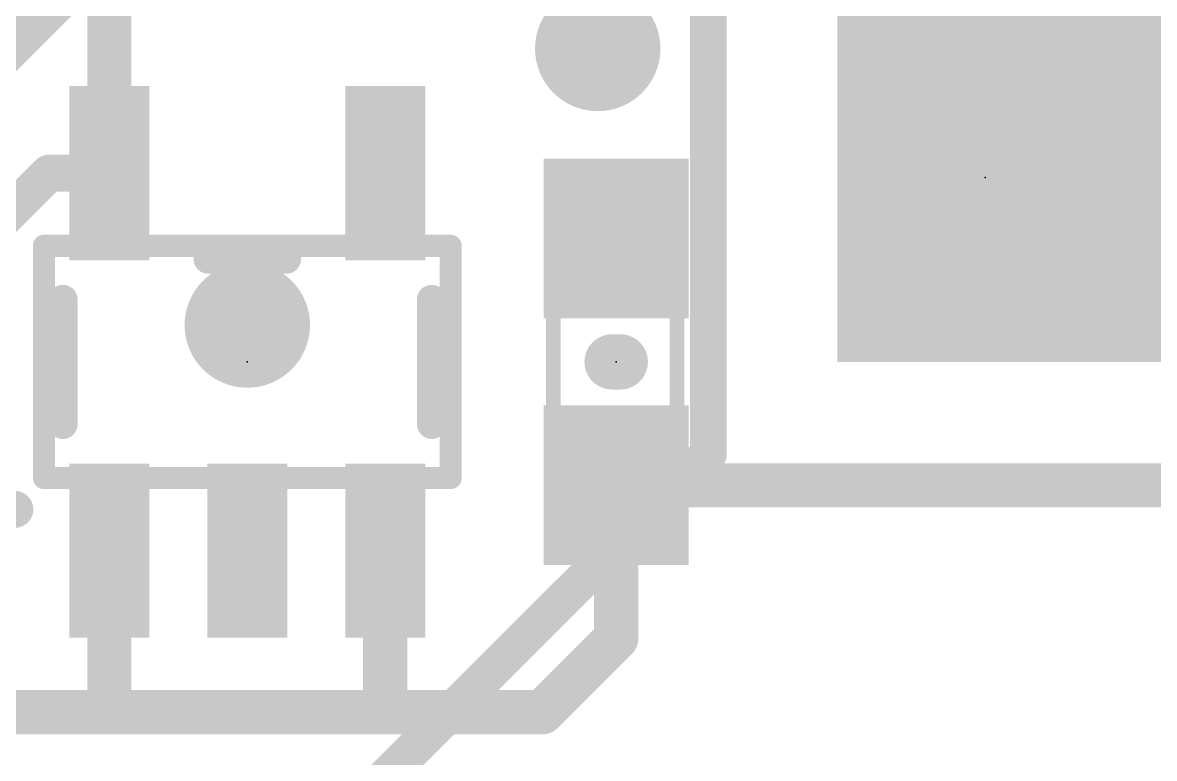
# Model space of a CAD drawing. Extents: x -24 to 83, y -23 to 53.
# Drawn here: x 20.04 to 27.84, y 8.7 to 13.77 of the extents above; entities that cross this region are included whole.
import ezdxf

# ---------------------------------------------------------------- set-up
doc = ezdxf.new("R2010")
doc.units = 0
for name, color, linetype in [('1', 12, 'CONTINUOUS'), ('16', 132, 'CONTINUOUS'), ('17', 110, 'CONTINUOUS'), ('18', 110, 'CONTINUOUS'), ('21', 41, 'CONTINUOUS'), ('22', 40, 'CONTINUOUS'), ('23', 53, 'CONTINUOUS'), ('51', 53, 'CONTINUOUS')]:
    doc.layers.add(name, color=color, linetype=linetype)

# ---------------------------------------------------------------- blocks, each defined once
blk = doc.blocks.new('RECT')
blk.add_solid([(-0.5, -0.5), (0.5, -0.5), (-0.5, 0.5), (0.5, 0.5)])
blk = doc.blocks.new('ROUNDP')
at = {"const_width": 0.5}
blk.add_lwpolyline([(0, -0.25, 1), (0, 0.25, 1), (0, -0.25)], format="xyb", dxfattribs=at)
blk = doc.blocks.new('ROUNDV')
at = {"const_width": 0.5}
blk.add_lwpolyline([(0, -0.25, 1), (0, 0.25, 1), (0, -0.25)], format="xyb", dxfattribs=at)

msp = doc.modelspace()

# ---------------------------------------------------------------- linework, layer by layer
at = {"layer": '1'}
for points, const_width in [([(20.64, 14.84), (20.64, 12.7301)], 0.3048), ([(29.21, 12.7), (26.67, 12.7)], 0.508), ([(20.2231, 12.7301), (19.773, 12.28)], 0.254), ([(20.64, 12.7301), (20.2231, 12.7301)], 0.254), ([(24.13, 10.58), (29.21, 10.58)], 0.3048), ([(24.13, 9.525), (24.13, 10.58)], 0.3048), ([(20.64, 10.1299), (20.64, 9.017)], 0.3048), ([(22.54, 10.1299), (22.54, 9.017)], 0.3048), ([(23.622, 9.017), (24.13, 9.525)], 0.3048), ([(20.64, 9.017), (16.9672, 9.017)], 0.3048), ([(22.54, 9.017), (20.64, 9.017)], 0.3048), ([(22.54, 9.017), (23.622, 9.017)], 0.3048)]:
    msp.add_lwpolyline(points, dxfattribs=dict(at, const_width=const_width))
for points, const_width in [([(26.67, 12.827, 1), (26.67, 12.573)], 0.254), ([(20.2231, 12.7936, 1), (20.2231, 12.6666)], 0.127), ([(20.268, 12.6852, 1), (20.1782, 12.775)], 0.127), ([(20.5638, 12.7301, 1), (20.7162, 12.7301)], 0.1524), ([(20.64, 12.6666, 1), (20.64, 12.7936)], 0.127), ([(24.13, 10.6562, 1), (24.13, 10.5038)], 0.1524), ([(24.2062, 10.58, 1), (24.0538, 10.58)], 0.1524), ([(20.7162, 10.1299, 1), (20.5638, 10.1299)], 0.1524), ([(22.6162, 10.1299, 1), (22.4638, 10.1299)], 0.1524), ([(24.1839, 9.4711, 1), (24.0761, 9.5789)], 0.1524), ([(24.0538, 9.525, 1), (24.2062, 9.525)], 0.1524), ([(20.64, 9.0932, 1), (20.64, 8.9408)], 0.1524), ([(20.64, 8.9408, 1), (20.64, 9.0932)], 0.1524), ([(22.54, 9.0932, 1), (22.54, 8.9408)], 0.1524), ([(22.54, 8.9408, 1), (22.54, 9.0932)], 0.1524), ([(23.5681, 9.0709, 1), (23.6759, 8.9631)], 0.1524), ([(23.622, 8.9408, 1), (23.622, 9.0932)], 0.1524), ([(20.5638, 9.017, 1), (20.7162, 9.017)], 0.1524), ([(22.4638, 9.017, 1), (22.6162, 9.017)], 0.1524)]:
    msp.add_lwpolyline(points, format="xyb", dxfattribs=dict(at, const_width=const_width))
at = {"layer": '16'}
for points, const_width in [([(24.765, 36.195), (24.765, 10.795)], 0.254), ([(19.812, 13.462), (21.59, 15.24)], 0.3048), ([(21.59, 7.62), (24.765, 10.795)], 0.254)]:
    msp.add_lwpolyline(points, dxfattribs=dict(at, const_width=const_width))
at = {"layer": '16', "const_width": 0.127}
for points in [[(24.8099, 10.7501, 1), (24.7201, 10.8399)], [(24.7015, 10.795, 1), (24.8285, 10.795)]]:
    msp.add_lwpolyline(points, format="xyb", dxfattribs=at)
at = {"layer": '21'}
for points, const_width in [([(21.3216, 12.1388), (21.8584, 12.1388)], 0.2032), ([(20.32, 11.0006), (20.32, 11.8594)], 0.2032), ([(22.86, 11.8594), (22.86, 11.0006)], 0.2032), ([(24.1021, 11.43), (24.1579, 11.43)], 0.381)]:
    msp.add_lwpolyline(points, dxfattribs=dict(at, const_width=const_width))
for points, const_width in [([(21.3216, 12.1896, 1), (21.3216, 12.088)], 0.1016), ([(21.8584, 12.088, 1), (21.8584, 12.1896)], 0.1016), ([(20.3708, 11.8594, 1), (20.2692, 11.8594)], 0.1016), ([(22.9108, 11.8594, 1), (22.8092, 11.8594)], 0.1016), ([(24.1021, 11.5252, 1), (24.1021, 11.3347)], 0.1905), ([(24.1579, 11.3347, 1), (24.1579, 11.5252)], 0.1905), ([(20.2692, 11.0006, 1), (20.3708, 11.0006)], 0.1016), ([(22.8092, 11.0006, 1), (22.9108, 11.0006)], 0.1016), ([(19.9898, 10.3505, 1), (19.9898, 10.4775, 1), (19.9898, 10.3505)], 0.127)]:
    msp.add_lwpolyline(points, format="xyb", dxfattribs=dict(at, const_width=const_width))
at = {"layer": '23'}
for p in [(26.67, 12.7), (21.59, 11.43), (24.13, 11.43)]:
    msp.add_point(p, dxfattribs=at)
at = {"layer": '51'}
for points, const_width in [([(20.19, 12.23), (22.99, 12.23)], 0.1524), ([(20.19, 12.23), (20.19, 10.63)], 0.1524), ([(22.99, 12.23), (22.99, 10.63)], 0.1524), ([(23.698, 11.074), (23.698, 11.786)], 0.1016), ([(24.549, 11.074), (24.549, 11.786)], 0.1016), ([(22.99, 10.63), (20.19, 10.63)], 0.1524)]:
    msp.add_lwpolyline(points, dxfattribs=dict(at, const_width=const_width))
for points, const_width in [([(20.19, 12.2681, 1), (20.19, 12.1919)], 0.0762), ([(20.2281, 12.23, 1), (20.1519, 12.23)], 0.0762), ([(23.0281, 12.23, 1), (22.9519, 12.23)], 0.0762), ([(22.99, 12.1919, 1), (22.99, 12.2681)], 0.0762), ([(23.7234, 11.786, 1), (23.6726, 11.786)], 0.0508), ([(24.5744, 11.786, 1), (24.5236, 11.786)], 0.0508), ([(23.6726, 11.074, 1), (23.7234, 11.074)], 0.0508), ([(24.5236, 11.074, 1), (24.5744, 11.074)], 0.0508), ([(20.19, 10.6681, 1), (20.19, 10.5919)], 0.0762), ([(22.99, 10.5919, 1), (22.99, 10.6681)], 0.0762), ([(20.1519, 10.63, 1), (20.2281, 10.63)], 0.0762), ([(22.9519, 10.63, 1), (23.0281, 10.63)], 0.0762)]:
    msp.add_lwpolyline(points, format="xyb", dxfattribs=dict(at, const_width=const_width))

# ---------------------------------------------------------------- block references
at = {"layer": '1', "xscale": 0.55, "yscale": 1.2}
for p in [(20.64, 12.7301), (22.54, 12.7301), (20.64, 10.1299), (21.59, 10.1299), (22.54, 10.1299)]:
    msp.add_blockref('RECT', p, dxfattribs=at)
at = {"layer": '1', "xscale": 1.1, "rotation": 90}
for p in [(24.13, 12.28), (24.13, 10.58)]:
    msp.add_blockref('RECT', p, dxfattribs=at)
at = {"layer": '17', "xscale": 1.8796, "yscale": 1.8796, "rotation": 90}
msp.add_blockref('ROUNDP', (26.67, 12.7), dxfattribs=at)
msp.add_blockref('ROUNDP', (26.67, 12.7), dxfattribs=at)
at = {"layer": '18', "xscale": 0.8636, "yscale": 0.8636}
for p in [(24.003, 13.589), (24.003, 13.589), (21.59, 11.684), (21.59, 11.684)]:
    msp.add_blockref('ROUNDV', p, dxfattribs=at)
at = {"layer": '21', "xscale": 25.4, "yscale": 2.54}
msp.add_blockref('RECT', (38.354, 12.7), dxfattribs=at)
at = {"layer": '22', "xscale": 25.4, "yscale": 2.54}
msp.add_blockref('RECT', (38.354, 12.7), dxfattribs=at)
at = {"layer": '51'}
for p, xscale, yscale in [((26.67, 12.7), 0.508, 0.508), ((20.64, 12.605), 0.5, 0.65), ((22.54, 12.605), 0.5, 0.65), ((20.64, 10.255), 0.5, 0.65), ((21.59, 10.255), 0.5, 0.65), ((22.54, 10.255), 0.5, 0.65)]:
    msp.add_blockref('RECT', p, dxfattribs=dict(at, xscale=xscale, yscale=yscale))
at = {"layer": '51', "xscale": 0.5001, "yscale": 0.95, "rotation": 90}
for p in [(24.1249, 12.0103), (24.1249, 10.8419)]:
    msp.add_blockref('RECT', p, dxfattribs=at)

doc.saveas('drawing.dxf')
